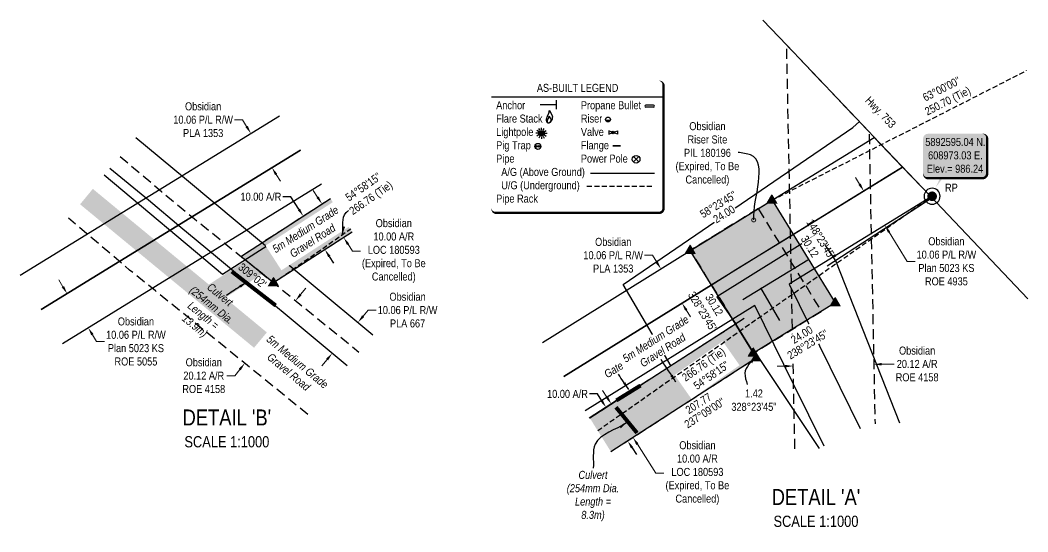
# Model space of a CAD drawing. Extents: x 605540 to 611067, y 5891573 to 5895936.
# Drawn here: x 606106 to 607364, y 5891887 to 5892526 of the extents above; entities that cross this region are included whole.
import ezdxf
from ezdxf.enums import TextEntityAlignment as Align

# ---------------------------------------------------------------- set-up
doc = ezdxf.new("R2010")
doc.units = 0
doc.header["$LTSCALE"] = 5
doc.header["$PDSIZE"] = 0.5
for name, pattern in [('foc-ACCESSROAD', [3.75, 2.5, -1.25]), ('foc-TIELINE', [1.875, 1.25, -0.625]), ('POWERLINE5', [7.8, 2.4, -0.6, 0.6, -0.6, 0.6, -0.6, 2.4]), ('UG_PIPE', [1.875, 1.25, -0.625])]:
    doc.linetypes.add(name, pattern=pattern)
doc.layers.get('Defpoints').update_dxf_attribs({"color": 9})
for name, color, linetype in [('35', 37, 'Continuous'), ('AS-FENCE', 48, 'foc-FENCE'), ('AS-PIPE-UG', 44, 'UG_PIPE'), ('AS-POWER-EXISTING', 72, 'POWERLINE5'), ('AS-ROADS', 254, 'Continuous'), ('AS-SYMBOL', 7, 'Continuous'), ('C-AR', 13, 'foc-ACCESSROAD'), ('C-RW', 13, 'Continuous'), ('C-WS', 13, 'foc-ACCESSROAD'), ('CG-NOTES', 7, 'Continuous'), ('DETAIL-T', 7, 'Continuous'), ('L-BD', 7, 'Continuous'), ('L-MON', 1, 'Continuous'), ('L-TIE', 7, 'foc-TIELINE'), ('L-TIE-T', 7, 'Continuous'), ('L-TITLEDB', 4, 'Continuous'), ('L-TITLEDB-T', 4, 'Continuous'), ('P-PROPOSED', 10, 'Continuous'), ('P-PROPOSED-H', 21, 'Continuous'), ('P-TXT', 4, 'Continuous')]:
    doc.layers.add(name, color=color, linetype=linetype)
for name, color, linetype, lineweight in [('AS-GENERAL', 48, 'Continuous', 18), ('C-AR-T', 13, 'Continuous', 9), ('C-RW-T', 13, 'Continuous', 9), ('C-WS-T', 13, 'Continuous', 9), ('T-TEXT', 48, 'Continuous', 18)]:
    doc.layers.add(name, color=color, linetype=linetype, lineweight=lineweight)
doc.layers.add('AS-PIPE-AG', color=7, linetype='Continuous', true_color=0x7d00fa)
doc.styles.add('80', font='ARIALN.TTF', dxfattribs={"height": 10})
doc.styles.add('80CG', font='ARIALN.TTF', dxfattribs={"height": 10})
doc.styles.add('80L', font='ARIALN.TTF', dxfattribs={"height": 10})
doc.styles.add('80LS', font='ARIALNI.TTF', dxfattribs={"height": 10})
doc.styles.add('foc-LtypeFont', font='ARIALN.TTF', dxfattribs={"height": 7.35})
doc.linetypes.add('foc-FENCE', pattern='A,10,-1,["X",foc-LtypeFont,S=0.2,R=0,X=-0.625,Y=-0.75],-1.24', length=12.24)
doc.dimstyles.new('Compass 5 000', dxfattribs={"dimscale": 5, "dimtxt": 9, "dimasz": 2, "dimexe": 0.2, "dimexo": 0.0625, "dimgap": 0.5, "dimtad": 0, "dimtih": 1, "dimtoh": 1, "dimzin": 0, "dimdsep": 46, "dimtxsty": '80CG', "dimcen": 0.1, "dimse1": 1, "dimse2": 1, "dimclrd": 256, "dimclrt": 256, "dimaunit": 1, "dimadec": 4, "dimazin": 0, "dimtfac": 0.06, "dimtofl": 0, "dimtmove": 0, "dimatfit": 1, "dimfxl": 0.2, "dimtolj": 1, "dimtzin": 0, "dimlwd": -1, "dimarcsym": 0})

# ---------------------------------------------------------------- blocks, each defined once
blk = doc.blocks.new('fdia')
at = {"color": 255, "const_width": 1}
blk.add_lwpolyline([(-0.5, 0, 1), (0.5, 0, 1)], format="xyb", close=True, dxfattribs=at)
blk = doc.blocks.new('Fdiaa')
blk.add_blockref('fdia', (0, 0))
blk = doc.blocks.new('fdib')
at = {"color": 1, "const_width": 1.6}
blk.add_lwpolyline([(-0.4, 0, 1), (0.4, 0, 1)], format="xyb", close=True, dxfattribs=at)
at = {"color": 1}
blk.add_circle((0, 0), 0.8, dxfattribs=at)
blk = doc.blocks.new('Fdibb')
blk.add_blockref('fdib', (0, 0))
blk = doc.blocks.new('fdicc')
for name in ['Fdibb', 'Fdiaa']:
    blk.add_blockref(name, (0, 0))
blk = doc.blocks.new('FDI')
blk.add_blockref('fdicc', (0, 0))
blk = doc.blocks.new('TRIA')
blk.add_hatch(color=255).paths.add_polyline_path([(-0.04, 1.52), (-1.47, -0.87), (1.39, -0.87)])
blk = doc.blocks.new('TRIAA')
blk.add_blockref('TRIA', (0, 0))
blk = doc.blocks.new('TRIB')
at = {"color": 1}
blk.add_lwpolyline([(-1.12, -0.67), (-0.04, 1.13), (1.04, -0.67)], close=True, dxfattribs=at)
blk = doc.blocks.new('TRIBB')
blk.add_blockref('TRIB', (0, 0))
blk = doc.blocks.new('TRICC')
for name in ['TRIAA', 'TRIBB']:
    blk.add_blockref(name, (0, 0))
blk = doc.blocks.new('plspike')
blk.add_blockref('TRICC', (0, 0))
blk = doc.blocks.new('*D64')
at = {"layer": 'C-WS-T', "transparency": 16777216}
for p, q in [((607061.2, 5892094.3), (607051.2, 5892094.1)), ((607181.8, 5892096.7), (607197.3, 5892097))]:
    blk.add_line(p, q, dxfattribs=at)
for points in [[(607061.1, 5892095.9), (607061.2, 5892092.6), (607071.2, 5892094.5)], [(607181.8, 5892098.4), (607181.8, 5892095.1), (607171.8, 5892096.5)]]:
    blk.add_solid(points, dxfattribs=at)
at = {"layer": 'Defpoints', "color": 0, "transparency": 16777216}
for p in [(607071.2, 5892094.5), (607071.4, 5892081.7), (607172.1, 5892083.8)]:
    blk.add_point(p, dxfattribs=at)
at = {"layer": 'C-WS-T', "transparency": 16777216, "insert": (607225.9, 5892097), "char_height": 10, "attachment_point": 5, "style": '80CG'}
blk.add_mtext('\\A1;Obsidian\\P20.12 A/R\\PROE 4158', dxfattribs=at)
blk = doc.blocks.new('*D65')
at = {"layer": 'C-RW-T', "transparency": 16777216}
for p, q in [((607154, 5892321.5), (607148.8, 5892330.1)), ((607190.9, 5892261.7), (607213.3, 5892225.2)), ((607213.3, 5892225.2), (607223.3, 5892225.2))]:
    blk.add_line(p, q, dxfattribs=at)
for points in [[(607155.5, 5892322.4), (607152.6, 5892320.7), (607159.3, 5892313)], [(607192.3, 5892262.6), (607189.5, 5892260.8), (607185.6, 5892270.2)]]:
    blk.add_solid(points, dxfattribs=at)
at = {"layer": 'Defpoints', "color": 0, "transparency": 16777216}
for p in [(607129.7, 5892294.8), (607185.6, 5892270.2), (607156, 5892252)]:
    blk.add_point(p, dxfattribs=at)
at = {"layer": 'C-RW-T', "transparency": 16777216, "insert": (607262.4, 5892225.2), "char_height": 10, "attachment_point": 5, "style": '80CG'}
blk.add_mtext('\\A1;Obsidian\\P10.06 P/L R/W\\PPlan 5023 KS\\PROE 4935', dxfattribs=at)
blk = doc.blocks.new('*D66')
at = {"layer": 'C-RW-T', "transparency": 16777216}
for p, q in [((606895.6, 5892232.8), (606885.6, 5892232.8)), ((606900.8, 5892224.3), (606895.6, 5892232.8)), ((606937.6, 5892164.5), (606942.9, 5892155.9))]:
    blk.add_line(p, q, dxfattribs=at)
for points in [[(606902.2, 5892225.2), (606899.4, 5892223.4), (606906, 5892215.8)], [(606939, 5892165.3), (606936.2, 5892163.6), (606932.4, 5892173)]]:
    blk.add_solid(points, dxfattribs=at)
at = {"layer": 'Defpoints', "color": 0, "transparency": 16777216}
for p in [(606903.8, 5892214.4), (606906, 5892215.8), (606930.1, 5892171.6)]:
    blk.add_point(p, dxfattribs=at)
at = {"layer": 'C-RW-T', "transparency": 16777216, "insert": (606846.5, 5892232.8), "char_height": 10, "attachment_point": 5, "style": '80CG'}
blk.add_mtext('\\A1;Obsidian\\P10.06 P/L R/W\\PPLA 1353', dxfattribs=at)
blk = doc.blocks.new('*D67')
at = {"layer": 'Defpoints', "color": 0, "transparency": 16777216}
for p in [(606833.1, 5892039.9), (606864.6, 5892000.8), (606860.2, 5891997.9)]:
    blk.add_point(p, dxfattribs=at)
at = {"layer": 'P-TXT', "transparency": 16777216}
for p, q in [((606826.7, 5892059.6), (606816.7, 5892059.6)), ((606832.1, 5892051.2), (606826.7, 5892059.6)), ((606870.1, 5891992.4), (606875.5, 5891984))]:
    blk.add_line(p, q, dxfattribs=at)
for points in [[(606833.5, 5892052.1), (606830.7, 5892050.3), (606837.5, 5892042.8)], [(606871.5, 5891993.3), (606868.7, 5891991.5), (606864.6, 5892000.8)]]:
    blk.add_solid(points, dxfattribs=at)
at = {"layer": 'P-TXT', "transparency": 16777216, "insert": (606789.4, 5892059.6), "char_height": 10, "attachment_point": 5, "style": '80CG'}
blk.add_mtext('\\A1;10.00 A/R', dxfattribs=at)
blk = doc.blocks.new('*D68')
at = {"layer": 'C-AR-T', "transparency": 16777216}
for p, q in [((606838.7, 5892055.5), (606833.3, 5892063.9)), ((606876.7, 5891996.7), (606899.9, 5891960.7)), ((606899.9, 5891960.7), (606909.9, 5891960.7))]:
    blk.add_line(p, q, dxfattribs=at)
for points in [[(606840.1, 5892056.4), (606837.3, 5892054.5), (606844.1, 5892047.1)], [(606878.1, 5891997.6), (606875.3, 5891995.8), (606871.3, 5892005.1)]]:
    blk.add_solid(points, dxfattribs=at)
at = {"layer": 'Defpoints', "color": 0, "transparency": 16777216}
for p in [(606884.9, 5892073.4), (606912, 5892031.4), (606871.3, 5892005.1)]:
    blk.add_point(p, dxfattribs=at)
at = {"layer": 'C-AR-T', "transparency": 16777216, "insert": (606951.6, 5891960.7), "char_height": 10, "attachment_point": 5, "style": '80CG'}
blk.add_mtext('\\A1;Obsidian\\P10.00 A/R\\PLOC 180593\\P(Expired, To Be\\PCancelled)', dxfattribs=at)
blk = doc.blocks.new('RP')
at = {"layer": '35', "color": 3}
blk.add_circle((0, 0), 10, dxfattribs=at)
at = {"layer": '35', "color": 3, "style": '80'}
blk.add_attdef('RP_001', (-32.4, 5.8), '', height=10, dxfattribs=at)
blk = doc.blocks.new('*U69')
h = blk.add_hatch(color=254)
edge = h.paths.add_edge_path()
edge.add_line((-34, -28.5), (34, -28.5))
edge.add_arc((34, -22.5), 6, 270, 360)
edge.add_line((40, -22.5), (40, 21))
edge.add_arc((34, 21), 6, 0, 90)
edge.add_line((34, 27), (-34, 27))
edge.add_arc((-34, 21), 6, 90, 180)
edge.add_line((-40, 21), (-40, -22.5))
edge.add_arc((-34, -22.5), 6, 180, 270)
at = {"color": 1, "flags": 128}
blk.add_lwpolyline([(-34, -28.5, 3, 3, 0), (34, -28.5, 3, 3, 0.414214), (40, -22.5, 3, 3, 0), (40, 21, 3, 0, 0.414214), (34, 27, 0, 0, 0), (-34, 27, 0, 0, 0.414214), (-40, 21, 0, 0, 0), (-40, -22.5, 0, 3, 0.414214)], format="xyseb", close=True, dxfattribs=at)
blk.add_lwpolyline([(-24.3, -40, 0, 10, 0), (0, 0, 5, 5, 0)], format="xyseb", dxfattribs=at)
at = {"color": 1, "style": '80'}
blk.add_attdef('ENTER_TEXT_001', (-36, -5), '', height=10, dxfattribs=at)
blk = doc.blocks.new('as-built legend')
blk.add_hatch(color=13).paths.add_polyline_path([(38.3, 16.1), (32.5, 16.1, 0.774597)])
h = blk.add_hatch(color=13)
h.dxf.hatch_style = 1
edge = h.paths.add_edge_path()
edge.add_arc((-47.7, -0.3), 3.41, 0, 360)
at = {"layer": 'AS-SYMBOL'}
h = blk.add_hatch(color=13, dxfattribs=at)
h.dxf.hatch_style = 1
h.paths.add_polyline_path([(-52.7, -16.7, 1), (-54.9, -16.7, 1)])
h = blk.add_hatch(color=13, dxfattribs=at)
h.dxf.hatch_style = 1
h.paths.add_polyline_path([(-51.7, -16.7, 1), (-49.4, -16.7, 1)])
at = {"color": 1}
blk.add_line((-110.3, 45.3), (104.8, 45.3), dxfattribs=at)
at = {"color": 13}
for p, q in [((92.3, 34.7), (82.7, 34.7)), ((92.3, 32.3), (82.7, 32.3)), ((32.5, 16.1), (38.3, 16.1)), ((-51.4, 1.9), (-53.7, 3.1)), ((-49.8, 3.4), (-51.1, 5.7)), ((-47.7, 4), (-47.7, 6.6)), ((-45.5, 3.4), (-44.2, 5.7)), ((-44, 1.9), (-41.7, 3.1)), ((36.2, 2.8), (36.2, -1.6)), ((40.3, 1.2), (36.2, 2.8)), ((43.1, 1.2), (47.2, 2.8)), ((47.2, 2.8), (47.2, -1.6)), ((-52, -0.3), (-54.6, -0.3)), ((-51.4, -2.5), (-53.7, -3.8)), ((-49.8, -4), (-51.1, -6.3)), ((-47.7, -4.6), (-47.7, -7.2)), ((-45.5, -4), (-44.2, -6.3)), ((-44, -2.5), (-41.7, -3.8)), ((-43.4, -0.3), (-40.8, -0.3)), ((36.2, -1.6), (40.3, 0)), ((47.2, -1.6), (43.1, 0))]:
    blk.add_line(p, q, dxfattribs=at)
at = {"color": 1, "flags": 128}
blk.add_lwpolyline([(-104.3, -99.9, 3, 3, 0), (98.8, -99.9, 3, 3, 0.414214), (104.8, -93.9, 3, 3, 0), (104.8, 59.3, 3, 0, 0.414214), (98.8, 65.3, 0, 0, 0), (-104.3, 65.3, 0, 0, 0.414214), (-110.3, 59.3, 0, 0, 0), (-110.3, -93.9, 0, 3, 0.414214)], format="xyseb", close=True, dxfattribs=at)
at = {"color": 13, "flags": 128}
for points in [[(-37.6, 12.7), (-37.8, 12.6), (-38, 12.5), (-38.2, 12.4), (-38.5, 12.4), (-38.7, 12.4), (-38.9, 12.3), (-39.1, 12.4), (-39.4, 12.4), (-39.6, 12.4), (-39.8, 12.5), (-39.9, 12.6), (-40.1, 12.7), (-40.3, 12.9), (-40.4, 13.1), (-40.6, 13.3), (-40.7, 13.5), (-40.8, 13.7), (-41, 14), (-41.1, 14.3), (-41.2, 14.6), (-41.3, 15), (-41.3, 15.4), (-41.4, 15.8), (-41.4, 16.2), (-41.4, 16.6), (-41.3, 17.1), (-41.3, 17.6), (-41.2, 18.1), (-41.1, 18.6), (-40.9, 19.1), (-40.8, 19.6), (-40.6, 20), (-40.5, 20.4), (-40.3, 20.8), (-40.2, 21.2), (-40, 21.6), (-39.8, 22), (-39.6, 22.3), (-39.5, 22.7), (-39.3, 23), (-39.1, 23.4), (-39, 23.8), (-38.8, 24.1), (-38.6, 24.5), (-38.5, 24.9), (-38.4, 25.3), (-38.2, 25.7), (-38.1, 26.1), (-38.1, 26.4), (-38, 26.8), (-38, 27.1), (-37.9, 27.4), (-37.9, 27.7), (-37.9, 27.8), (-37.8, 28), (-37.8, 28), (-37.7, 28), (-37.6, 27.9), (-37.5, 27.7), (-37.3, 27.5), (-37.2, 27.3), (-37.1, 27), (-36.9, 26.7), (-36.8, 26.5), (-36.7, 26.2), (-36.6, 25.9), (-36.5, 25.7), (-36.3, 25.4), (-36.2, 25.2), (-36.1, 25), (-36, 24.7), (-35.8, 24.4), (-35.7, 24.2), (-35.5, 23.9), (-35.4, 23.6), (-35.2, 23.3), (-35.1, 23), (-34.9, 22.8), (-34.8, 22.5), (-34.7, 22.2), (-34.6, 22), (-34.4, 21.8), (-34.4, 21.5), (-34.3, 21.3), (-34.2, 21.1), (-34.2, 20.9), (-34.1, 20.7), (-34.1, 20.5), (-34.1, 20.3), (-34.1, 20.1), (-34.1, 19.9), (-34.2, 19.7), (-34.2, 19.5), (-34.2, 19.3), (-34.2, 19.1), (-34.3, 18.9), (-34.3, 18.6), (-34.3, 18.4), (-34.3, 18.2), (-34.4, 17.9), (-34.4, 17.7), (-34.4, 17.4), (-34.5, 17.2), (-34.5, 17), (-34.6, 16.7), (-34.7, 16.5), (-34.8, 16.3), (-35, 16.1), (-35.1, 15.8), (-35.2, 15.6), (-35.4, 15.4), (-35.5, 15.2), (-35.6, 15.1), (-35.7, 14.9), (-35.9, 14.7), (-36, 14.5), (-36.1, 14.4), (-36.2, 14.2), (-36.3, 14.1), (-36.4, 13.9), (-36.5, 13.7), (-36.7, 13.6), (-36.8, 13.4), (-36.9, 13.2), (-37.1, 13.1), (-37.2, 12.9), (-37.4, 12.8)], [(-38, 12.5), (-38.2, 12.5), (-38.3, 12.4), (-38.4, 12.4), (-38.5, 12.4), (-38.7, 12.4), (-38.8, 12.4), (-38.9, 12.4), (-39, 12.4), (-39.2, 12.4), (-39.3, 12.4), (-39.4, 12.5), (-39.5, 12.6), (-39.5, 12.7), (-39.6, 12.8), (-39.7, 12.9), (-39.8, 13), (-39.9, 13.1), (-39.9, 13.3), (-40, 13.4), (-40.1, 13.6), (-40.1, 13.8), (-40.1, 14), (-40.2, 14.3), (-40.2, 14.5), (-40.2, 14.8), (-40.1, 15), (-40.1, 15.3), (-40, 15.6), (-40, 15.9), (-39.9, 16.1), (-39.8, 16.4), (-39.8, 16.7), (-39.7, 16.9), (-39.6, 17.1), (-39.5, 17.3), (-39.4, 17.5), (-39.3, 17.7), (-39.2, 17.9), (-39.1, 18.1), (-39, 18.3), (-38.9, 18.5), (-38.8, 18.7), (-38.7, 19), (-38.6, 19.2), (-38.5, 19.4), (-38.5, 19.6), (-38.4, 19.8), (-38.4, 20), (-38.3, 20.2), (-38.3, 20.4), (-38.3, 20.6), (-38.2, 20.8), (-38.2, 20.9), (-38.2, 21), (-38.2, 21.1), (-38.1, 21.1), (-38.1, 21.1), (-38, 21.1), (-38, 21), (-37.9, 20.9), (-37.8, 20.7), (-37.8, 20.6), (-37.7, 20.4), (-37.6, 20.3), (-37.5, 20.1), (-37.5, 20), (-37.4, 19.8), (-37.3, 19.7), (-37.3, 19.6), (-37.2, 19.4), (-37.1, 19.3), (-37.1, 19.1), (-37, 19), (-36.9, 18.8), (-36.8, 18.7), (-36.7, 18.5), (-36.6, 18.3), (-36.6, 18.2), (-36.5, 18), (-36.4, 17.9), (-36.3, 17.8), (-36.3, 17.6), (-36.2, 17.5), (-36.2, 17.4), (-36.2, 17.3), (-36.1, 17.1), (-36.1, 17), (-36.1, 16.9), (-36.1, 16.8), (-36.1, 16.7), (-36.1, 16.6), (-36.1, 16.5), (-36.1, 16.4), (-36.2, 16.2), (-36.2, 16.1), (-36.2, 16), (-36.2, 15.9), (-36.2, 15.7), (-36.2, 15.6), (-36.2, 15.5), (-36.2, 15.3), (-36.3, 15.2), (-36.3, 15.1), (-36.3, 14.9), (-36.4, 14.8), (-36.4, 14.7), (-36.5, 14.6), (-36.6, 14.4), (-36.7, 14.3), (-36.7, 14.2), (-36.8, 14.1), (-36.9, 14), (-36.9, 13.9), (-37, 13.8), (-37.1, 13.7), (-37.1, 13.6), (-37.2, 13.5), (-37.3, 13.4), (-37.3, 13.3), (-37.4, 13.2), (-37.5, 13.1), (-37.5, 13), (-37.6, 12.9), (-37.7, 12.9), (-37.8, 12.8), (-37.8, 12.7), (-37.9, 12.6)]]:
    blk.add_lwpolyline(points, close=True, dxfattribs=at)
at = {"color": 13, "const_width": 2, "flags": 128}
blk.add_lwpolyline([(41.3, -16.2), (46.3, -16.2), (51.3, -16.2)], dxfattribs=at)
at = {"color": 13}
for centre, radius in [((35.4, 16.9), 3), ((-47.7, -0.3), 3.41), ((41.7, 0.6), 1.56), ((41.7, 0.6), 0.55)]:
    blk.add_circle(centre, radius, dxfattribs=at)
for centre, start, end in [((82.7, 33.5), 90, 270), ((92.3, 33.5), 270, 90)]:
    blk.add_arc(centre, 1.2, start, end, dxfattribs=at)
at = {"layer": 'AS-PIPE-AG', "flags": 128}
blk.add_lwpolyline([(13.4, -50.2), (93.4, -50.2)], dxfattribs=at)
at = {"layer": 'AS-PIPE-UG', "flags": 128}
blk.add_lwpolyline([(9, -66.5), (93.3, -66.5)], dxfattribs=at)
at = {"layer": 'AS-POWER-EXISTING', "linetype": 'Continuous'}
for p, q in [((74, -36.2), (67.1, -29.5)), ((67.1, -36.2), (74, -29.5))]:
    blk.add_line(p, q, dxfattribs=at)
blk.add_circle((70.5, -32.8), 4.8, dxfattribs=at)
at = {"layer": 'AS-SYMBOL', "color": 72}
blk.add_line((-28.9, 29.9), (-28.9, 40.9), dxfattribs=at)
at = {"layer": 'AS-SYMBOL', "color": 72, "flags": 128}
blk.add_lwpolyline([(-49.5, 35.4), (-28.9, 35.4)], dxfattribs=at)
at = {"layer": 'AS-SYMBOL', "color": 13}
for centre, radius in [((-52.2, -16.7), 3.75), ((-53.8, -16.7), 1.12), ((-50.5, -16.7), 1.12)]:
    blk.add_circle(centre, radius, dxfattribs=at)
at = {"insert": (-60.3, 61.4), "char_height": 10, "attachment_point": 1, "style": '80L'}
blk.add_mtext_dynamic_manual_height_columns('\\pi6.8078;AS-BUILT LEGEND', width=114.83, gutter_width=45, heights=[0], dxfattribs=at)
at = {"layer": 'CG-NOTES', "char_height": 10, "attachment_point": 1, "style": '80L'}
for s, insert, width in [('Anchor\\PFlare Stack\\PLightpole\\PPig Trap\\PPipe\\P  A/G (Above Ground)\\P  U/G (Underground)\\PPipe Rack', (-104.3, 39.7), 110.209), ('Propane Bullet\\PRiser\\PValve\\PFlange\\PPower Pole', (1.5, 39.7), 85.182)]:
    blk.add_mtext(s, dxfattribs=dict(at, insert=insert, width=width))
blk = doc.blocks.new('*D71')
at = {"layer": 'Defpoints', "color": 0, "transparency": 16777216}
for p in [(606474.1, 5892291.2), (606486.6, 5892239.8), (606501.2, 5892249.2)]:
    blk.add_point(p, dxfattribs=at)
at = {"layer": 'P-TXT', "transparency": 16777216}
for p, q in [((606443.9, 5892305.9), (606433.9, 5892305.9)), ((606454.1, 5892290.2), (606443.9, 5892305.9)), ((606492.1, 5892231.4), (606497.5, 5892223))]:
    blk.add_line(p, q, dxfattribs=at)
for points in [[(606455.5, 5892291.1), (606452.7, 5892289.3), (606459.5, 5892281.8)], [(606493.5, 5892232.3), (606490.7, 5892230.5), (606486.6, 5892239.8)]]:
    blk.add_solid(points, dxfattribs=at)
at = {"layer": 'P-TXT', "transparency": 16777216, "insert": (606406.7, 5892305.9), "char_height": 10, "attachment_point": 5, "style": '80CG'}
blk.add_mtext('\\A1;10.00 A/R', dxfattribs=at)
blk = doc.blocks.new('*D72')
at = {"layer": 'C-AR-T', "transparency": 16777216}
for p, q in [((606477.5, 5892305.3), (606472.1, 5892313.7)), ((606515.5, 5892246.5), (606520.9, 5892238.1)), ((606520.9, 5892238.1), (606530.9, 5892238.1))]:
    blk.add_line(p, q, dxfattribs=at)
for points in [[(606478.9, 5892306.2), (606476.1, 5892304.4), (606483, 5892296.9)], [(606516.9, 5892247.4), (606514.1, 5892245.6), (606510.1, 5892254.9)]]:
    blk.add_solid(points, dxfattribs=at)
at = {"layer": 'Defpoints', "color": 0, "transparency": 16777216}
for p in [(606483, 5892296.9), (606483.8, 5892297.5), (606510.9, 5892255.5)]:
    blk.add_point(p, dxfattribs=at)
at = {"layer": 'C-AR-T', "transparency": 16777216, "insert": (606572.6, 5892238.1), "char_height": 10, "attachment_point": 5, "style": '80CG'}
blk.add_mtext('\\A1;Obsidian\\P10.00 A/R\\PLOC 180593\\P(Expired, To Be\\PCancelled)', dxfattribs=at)
blk = doc.blocks.new('*D73')
at = {"layer": 'C-WS-T', "transparency": 16777216}
for p, q in [((606456.3, 5892183.8), (606462.6, 5892191.6)), ((606380.3, 5892090.1), (606374, 5892082.4)), ((606374, 5892082.4), (606364, 5892082.4))]:
    blk.add_line(p, q, dxfattribs=at)
for points in [[(606455, 5892184.9), (606457.6, 5892182.8), (606450, 5892176.1)], [(606379, 5892091.2), (606381.6, 5892089.1), (606386.6, 5892097.9)]]:
    blk.add_solid(points, dxfattribs=at)
at = {"layer": 'Defpoints', "color": 0, "transparency": 16777216}
for p in [(606449.9, 5892176.1), (606386.5, 5892098), (606386.6, 5892097.9)]:
    blk.add_point(p, dxfattribs=at)
at = {"layer": 'C-WS-T', "transparency": 16777216, "insert": (606335.4, 5892082.4), "char_height": 10, "attachment_point": 5, "style": '80CG'}
blk.add_mtext('\\A1;Obsidian\\P20.12 A/R\\PROE 4158', dxfattribs=at)
blk = doc.blocks.new('*D74')
at = {"layer": 'C-RW-T', "transparency": 16777216}
for p, q in [((606534.3, 5892156.7), (606540.7, 5892164.3)), ((606540.7, 5892164.3), (606550.7, 5892164.3)), ((606489.3, 5892102.6), (606482.9, 5892094.9))]:
    blk.add_line(p, q, dxfattribs=at)
for points in [[(606533, 5892157.7), (606535.6, 5892155.6), (606527.9, 5892149)], [(606488, 5892103.7), (606490.6, 5892101.6), (606495.7, 5892110.3)]]:
    blk.add_solid(points, dxfattribs=at)
at = {"layer": 'Defpoints', "color": 0, "transparency": 16777216}
for p in [(606511.1, 5892163), (606527.9, 5892149), (606478.9, 5892124.3)]:
    blk.add_point(p, dxfattribs=at)
at = {"layer": 'C-RW-T', "transparency": 16777216, "insert": (606589.8, 5892164.3), "char_height": 10, "attachment_point": 5, "style": '80CG'}
blk.add_mtext('\\A1;Obsidian\\P10.06 P/L R/W\\PPLA 667', dxfattribs=at)
blk = doc.blocks.new('*D75')
at = {"layer": 'C-RW-T', "transparency": 16777216}
for p, q in [((606159.6, 5892193.5), (606154.3, 5892202)), ((606196.4, 5892133.6), (606201.6, 5892125.1)), ((606201.6, 5892125.1), (606211.6, 5892125.1))]:
    blk.add_line(p, q, dxfattribs=at)
for points in [[(606161, 5892194.4), (606158.1, 5892192.6), (606164.8, 5892185)], [(606197.8, 5892134.5), (606195, 5892132.8), (606191.2, 5892142.1)]]:
    blk.add_solid(points, dxfattribs=at)
at = {"layer": 'Defpoints', "color": 0, "transparency": 16777216}
for p in [(606183.4, 5892196.4), (606209.8, 5892153.6), (606191.2, 5892142.1)]:
    blk.add_point(p, dxfattribs=at)
at = {"layer": 'C-RW-T', "transparency": 16777216, "insert": (606250.7, 5892125.1), "char_height": 10, "attachment_point": 5, "style": '80CG'}
blk.add_mtext('\\A1;Obsidian\\P10.06 P/L R/W\\PPlan 5023 KS\\PROE 5055', dxfattribs=at)
blk = doc.blocks.new('*D76')
at = {"layer": 'C-RW-T', "transparency": 16777216}
for p, q in [((606383.7, 5892402.1), (606373.7, 5892402.1)), ((606388.9, 5892393.6), (606383.7, 5892402.1)), ((606425.7, 5892333.8), (606431, 5892325.2))]:
    blk.add_line(p, q, dxfattribs=at)
for points in [[(606390.3, 5892394.5), (606387.5, 5892392.7), (606394.1, 5892385.1)], [(606427.1, 5892334.6), (606424.3, 5892332.9), (606420.5, 5892342.3)]]:
    blk.add_solid(points, dxfattribs=at)
at = {"layer": 'Defpoints', "color": 0, "transparency": 16777216}
for p in [(606382, 5892377.6), (606394.1, 5892385.1), (606408.4, 5892334.8)]:
    blk.add_point(p, dxfattribs=at)
at = {"layer": 'C-RW-T', "transparency": 16777216, "insert": (606334.6, 5892402.1), "char_height": 10, "attachment_point": 5, "style": '80CG'}
blk.add_mtext('\\A1;Obsidian\\P10.06 P/L R/W\\PPLA 1353', dxfattribs=at)

msp = doc.modelspace()

# ---------------------------------------------------------------- hatches: boundary and pattern name
at = {"layer": 'P-PROPOSED-H'}
h = msp.add_hatch(color=256, dxfattribs=at)
h.dxf.hatch_style = 1
h.paths.add_polyline_path([(606520.568, 5892261.717), (606493.448, 5892303.7), (606381.638, 5892231.473), (606422.479, 5892198.355)])
h = msp.add_hatch(color=256, dxfattribs=at)
h.dxf.hatch_style = 1
h.paths.add_polyline_path([(607021.528, 5892110.548), (606995.426, 5892152.971), (606942.643, 5892238.757), (607044.802, 5892301.62), (607123.69, 5892173.407), (607047.154, 5892126.315)])
h = msp.add_hatch(color=256, dxfattribs=at)
h.dxf.hatch_style = 1
h.paths.add_polyline_path([(606817.229, 5892029.684), (606843.724, 5891987.298), (607025.247, 5892104.504), (606999.05, 5892147.081)])

# ---------------------------------------------------------------- linework, layer by layer
at = {"layer": 'AS-FENCE', "flags": 128}
for points in [[(606918.852, 5892094.352), (606859.052, 5892196.467), (607145.777, 5892392.452), (607153.822, 5892399.982)], [(606497.352, 5892297.656), (606358.642, 5892208.636), (606211.038, 5892332.66)], [(607113.697, 5892219.797), (607244.497, 5892304.992)], [(607204.169, 5892022.934), (607124.372, 5892225.912), (607101.942, 5892259.757), (606975.867, 5892180.742), (606999.802, 5892146.392)], [(607009.957, 5892153.877), (606880.567, 5892070.137)], [(607029.642, 5892102.482), (607103.718, 5891991.523)], [(606850.532, 5892051.422), (606816.635, 5892029.424)]]:
    msp.add_lwpolyline(points, dxfattribs=at)
at = {"layer": 'AS-GENERAL', "const_width": 4.998, "flags": 128}
for points in [[(606425.157, 5892170.076), (606370.367, 5892212.556)], [(606850.402, 5892051.467), (606880.572, 5892070.142)], [(606849.942, 5892042.987), (606876.272, 5892010.847)]]:
    msp.add_lwpolyline(points, dxfattribs=at)
at = {"layer": 'AS-GENERAL', "flags": 128}
msp.add_lwpolyline([(606880.572, 5892070.142), (606850.402, 5892051.467)], dxfattribs=at)
at = {"layer": 'AS-PIPE-AG', "flags": 128}
for points in [[(607008.227, 5892177.652), (607089.642, 5892227.217)], [(607054.352, 5892151.157), (607030.637, 5892192.117)]]:
    msp.add_lwpolyline(points, dxfattribs=at)
at = {"layer": 'AS-ROADS', "const_width": 24.99, "flags": 128}
for points in [[(606188.953, 5892306.079), (606486.84, 5892060.298)], [(606339.365, 5892179.814), (606504.417, 5892286.72)], [(606828.888, 5892011.032), (606851.717, 5892025.602), (607025.117, 5892133.797)]]:
    msp.add_lwpolyline(points, dxfattribs=at)
at = {"layer": 'C-AR', "flags": 128}
for points in [[(606520.568, 5892261.717), (606451.536, 5892217.125), (606422.479, 5892198.355), (606381.638, 5892231.473), (606411.317, 5892250.645), (606493.448, 5892303.7)], [(606817.229, 5892029.684), (606999.039, 5892147.074), (607022.305, 5892109.283), (607025.247, 5892104.504), (606843.724, 5891987.298)]]:
    msp.add_lwpolyline(points, dxfattribs=at)
msp.add_lwpolyline([(607027.775, 5892291.144), (606942.643, 5892238.757), (607021.527, 5892110.55), (607106.663, 5892162.931)], close=True, dxfattribs=at)
at = {"layer": 'C-RW'}
for points in [[(606106.185, 5892207.93), (606429.843, 5892407.074)], [(606250.628, 5892379.952), (606311.157, 5892329.54), (606351.862, 5892295.632), (606392.653, 5892261.653), (606546.483, 5892133.508)], [(606758.309, 5892123.946), (606942.327, 5892238.368), (606973.257, 5892257.6), (607027.775, 5892291.144), (607172.348, 5892380.098), (607207.76, 5892342.852), (606968.877, 5892195.669), (606784.959, 5892081.311)], [(606132.533, 5892165.107), (606456.192, 5892364.251)], [(606456.192, 5892364.251), (606132.533, 5892165.107)], [(606514.553, 5892094.603), (606347.733, 5892233.568), (606306.936, 5892267.553), (606266.232, 5892301.462), (606218.302, 5892341.381)], [(606784.959, 5892081.311), (606968.877, 5892195.669), (606999.707, 5892214.839), (607054.123, 5892248.321), (607207.76, 5892342.852), (607243.298, 5892305.684), (607066.237, 5892196.74), (607154.806, 5892016.648)], [(606482.54, 5892321.428), (606158.882, 5892122.284)], [(607109.656, 5891994.443), (607071.641, 5892071.743), (607023.203, 5892170.242), (606811.609, 5892038.675)]]:
    msp.add_lwpolyline(points, dxfattribs=at)
at = {"layer": 'C-WS', "flags": 128}
for points in [[(607073.281, 5891990.905), (607071.641, 5892071.743), (607070.235, 5892141.077), (607069.229, 5892190.65), (607069.029, 5892200.464), (607068.593, 5892221.962), (607067.834, 5892259.392), (607066.649, 5892317.847), (607063.055, 5892495.096), (607165.923, 5892386.86), (607166.074, 5892379.389), (607167.261, 5892320.935), (607168.457, 5892261.971), (607173.318, 5892022.308)], [(606230.97, 5892356.348), (606283.249, 5892312.098), (606307.085, 5892291.918), (606323.99, 5892278.212), (606365.417, 5892244.625), (606386.84, 5892227.255), (606427.704, 5892194.118), (606529.02, 5892111.97)], [(606465.396, 5892033.977), (606275.18, 5892188.207), (606242.865, 5892214.408), (606233.964, 5892221.939), (606193.636, 5892256.086), (606166.437, 5892279.109)]]:
    msp.add_lwpolyline(points, dxfattribs=at)
at = {"layer": 'L-TIE'}
for p, q in [((607044.802, 5892301.62), (607362.5, 5892463.498)), ((606422.479, 5892198.355), (606518.904, 5892265.944))]:
    msp.add_line(p, q, dxfattribs=at)
at = {"layer": 'L-TITLEDB'}
msp.add_lwpolyline([(607364.092, 5892178.44), (607241.755, 5892307.309), (607205.868, 5892344.829), (607170.45, 5892382.095), (607165.923, 5892386.856), (607063.055, 5892495.092), (607033.226, 5892526.478)], dxfattribs=at)
at = {"layer": 'P-PROPOSED'}
msp.add_lwpolyline([(606520.568, 5892261.717), (606422.479, 5892198.355), (606381.638, 5892231.473), (606493.448, 5892303.7)], dxfattribs=at)

# ---------------------------------------------------------------- block references
at = {"layer": 'CG-NOTES', "xscale": 0.99959471, "yscale": 0.99959471, "zscale": 0.99959471}
msp.add_blockref('as-built legend', (606804.645, 5892385.527), dxfattribs=at)
at = {"layer": 'DETAIL-T'}
ref = msp.add_blockref('*U69', (607273.36, 5892357.55), dxfattribs=at)
ref.add_attrib('ENTER_TEXT_001', '5892595.04 N.', (607236.041, 5892369.322), dxfattribs={"layer": '0', "color": 1, "height": 10, "style": '80'})
ref.add_attrib('ENTER_TEXT_002', '608973.03 E.', (607239.564, 5892352.615), dxfattribs={"layer": '0', "color": 1, "height": 10, "style": '80'})
ref.add_attrib('ENTER_TEXT_003', 'Elev.= 986.24', (607237.995, 5892335.907), dxfattribs={"layer": '0', "color": 1, "height": 10, "style": '80'})
at = {"layer": 'L-MON', "color": 1}
ref = msp.add_blockref('RP', (607244.612, 5892306.492), dxfattribs=dict(at, xscale=-0.99959471, yscale=0.99959471, zscale=0.99959471))
ref.add_attrib('RP_001', 'RP', (607260.684, 5892312.244), dxfattribs={"layer": '35', "color": 3, "height": 9.9959, "style": '80'})
for p, xscale, yscale, zscale in [((607044.802, 5892301.62), 4.997973550000001, 4.997973550000001, 4.997973550000001), ((606942.643, 5892238.757), 4.997973550000001, 4.997973550000001, 4.997973550000001), ((606422.479, 5892198.355), 4.997973550000001, 4.997973550000001, 4.997973550000001), ((607025.247, 5892104.504), 5.000000000000001, 5.000000000000001, 5.000000000000001)]:
    msp.add_blockref('plspike', p, dxfattribs=dict(at, xscale=xscale, yscale=yscale, zscale=zscale))
at = {"layer": 'L-MON', "xscale": 4.997973550000006, "yscale": 4.997973550000006, "zscale": 4.997973550000006}
for name, p in [('FDI', (607244.612, 5892306.492)), ('plspike', (607123.702, 5892173.377)), ('plspike', (607021.557, 5892110.507))]:
    msp.add_blockref(name, p, dxfattribs=at)

# ---------------------------------------------------------------- texts
at = {"layer": 'C-WS-T', "insert": (606964.086, 5892359.251), "char_height": 9.99593, "width": 79.16054, "attachment_point": 5, "style": '80CG'}
msp.add_mtext('\\A1;Obsidian\\PRiser Site\\PPIL 180196\\P(Expired, To Be\\PCancelled)', dxfattribs=at)
at = {"layer": 'DETAIL-T', "color": 3, "char_height": 19.99189, "width": 109.6644, "attachment_point": 5, "style": '80CG'}
for s, insert in [("DETAIL 'B'\\P{\\H0.7x;SCALE 1:1000}", (606364.235, 5892016.458)), ("DETAIL 'A'\\P{\\H0.7x;SCALE 1:1000}", (607099.614, 5891917.095))]:
    msp.add_mtext(s, dxfattribs=dict(at, insert=insert))
at = {"layer": 'L-BD', "style": '80L'}
for s, rotation, p in [("58°23'45''", 31.6035, (606977.561, 5892296.35)), ("309%%d02'", 320.96266, (606396.078, 5892207.538))]:
    msp.add_text(s, height=9.9959, rotation=rotation, dxfattribs=at).set_placement(p, align=Align.MIDDLE)
at = {"layer": 'L-BD', "insert": (607225.817, 5892430.594), "char_height": 9.99595, "width": 62.53989, "attachment_point": 1, "rotation": 27.0003, "style": '80L'}
msp.add_mtext("\\pi6.5665;63°00'00'' \\P\\pi0.90709;250.70 (Tie)", dxfattribs=at)
at = {"layer": 'L-TITLEDB-T', "insert": (607179.128, 5892410.393), "char_height": 9.99593, "width": 47.28402, "attachment_point": 5, "rotation": 313.543425, "style": '80CG'}
msp.add_mtext('\\A1;Hwy. 753', dxfattribs=at)
at = {"layer": 'T-TEXT', "insert": (606358.921, 5892187.539), "char_height": 9.99593, "width": 83.163, "attachment_point": 2, "rotation": 320.964412, "style": '80LS'}
msp.add_mtext('Culvert\\P(254mm Dia. Length = 13.9m)', dxfattribs=at)
at = {"layer": 'T-TEXT', "insert": (606833.893, 5892087.545), "char_height": 9.99595, "attachment_point": 1, "rotation": 31.873026, "style": '80L'}
msp.add_mtext_dynamic_manual_height_columns('{\\fArial Narrow|b0|i1|c0|p34;Gate}', width=34.20762, gutter_width=50, heights=[0], dxfattribs=at)
at = {"layer": 'T-TEXT', "insert": (606821.287, 5891963.548), "char_height": 9.99593, "width": 76.79452, "attachment_point": 2, "style": '80LS'}
msp.add_mtext('Culvert\\P(254mm Dia. Length = 8.3m)', dxfattribs=at)

# ---------------------------------------------------------------- dimensions: what is measured, and where the dimension line sits
at = {"layer": 'C-AR-T'}
dim = msp.add_linear_dim(base=(606482.956, 5892296.922), p1=(606510.937, 5892255.497), p2=(606483.818, 5892297.479), angle=122.861492, text='Obsidian\\P10.00 A/R\\PLOC 180593\\P(Expired, To Be\\PCancelled)', dimstyle='Compass 5 000', dxfattribs=at)
dim.commit()
dim.dimension.update_dxf_attribs({"geometry": '*D72', "text_midpoint": (606572.63, 5892238.14), "dimtype": 161})
at = {"layer": 'C-RW-T'}
for base, p1, p2, angle, text, picture, middle in [((606394.131, 5892385.1), (606408.356, 5892334.818), (606382.007, 5892377.641), 121.603526, 'Obsidian\\P10.06 P/L R/W\\PPLA 1353', '*D76', (606334.564, 5892402.134)), ((606191.156, 5892142.143), (606183.421, 5892196.418), (606209.77, 5892153.595), 301.603526, 'Obsidian\\P10.06 P/L R/W\\PPlan 5023 KS\\PROE 5055', '*D75', (606250.723, 5892125.109)), ((606527.912, 5892148.979), (606478.907, 5892124.296), (606511.121, 5892162.966), 50.204829, 'Obsidian\\P10.06 P/L R/W\\PPLA 667', '*D74', (606589.799, 5892164.345))]:
    dim = msp.add_linear_dim(base=base, p1=p1, p2=p2, angle=angle, text=text, dimstyle='Compass 5 000', dxfattribs=at)
    dim.commit()
    dim.dimension.update_dxf_attribs({"geometry": picture, "text_midpoint": middle, "dimtype": 161})
at = {"layer": 'C-WS-T'}
dim = msp.add_linear_dim(base=(606386.575, 5892097.886), p1=(606449.877, 5892176.14), p2=(606386.486, 5892097.958), angle=230.964412, text='Obsidian\\P20.12 A/R\\PROE 4158', dimstyle='Compass 5 000', dxfattribs=at)
dim.commit()
dim.dimension.update_dxf_attribs({"geometry": '*D73', "text_midpoint": (606335.432, 5892082.351), "dimtype": 161})
at = {"layer": 'P-TXT'}
dim = msp.add_linear_dim(base=(606486.645, 5892239.804), p1=(606474.052, 5892291.171), p2=(606501.172, 5892249.188), angle=302.861492, text='10.00 A/R', dimstyle='Compass 5 000', dxfattribs=at)
dim.commit()
dim.dimension.update_dxf_attribs({"geometry": '*D71', "text_midpoint": (606406.661, 5892305.909), "dimtype": 161})
at = {"layer": 'P-TXT', "color": 1}
dim = msp.add_linear_dim(base=(606864.627, 5892000.789), p1=(606833.098, 5892039.923), p2=(606860.218, 5891997.941), angle=302.861492, text='10.00 A/R', dimstyle='Compass 5 000', dxfattribs=at)
dim.commit()
dim.dimension.update_dxf_attribs({"geometry": '*D67', "text_midpoint": (606789.373, 5892059.571), "dimtype": 161})

# ---------------------------------------------------------------- leaders
at = {"layer": 'T-TEXT', "path_type": 1}
for points in [[(606389.212, 5892199.28), (606371.549, 5892187.92), (606363.581, 5892182.442)], [(606865.93, 5892065.067), (606852.937, 5892084.208)], [(606863.277, 5892023.592), (606823.903, 5891996.721), (606821.567, 5891966.715)]]:
    msp.add_leader(points, dimstyle='Compass 5 000', override={"dimgap": 0.5, "dimtad": 0}, dxfattribs=at)

# ---------------------------------------------------------------- next in the draw order: texts
at = {"layer": 'L-TIE-T', "insert": (606930.086, 5892082.151), "char_height": 9.99595, "attachment_point": 1, "rotation": 35.028744, "style": '80L', "bg_fill": 2}
msp.add_mtext_dynamic_manual_height_columns('\\pi1.2999;266.76 (Tie)\\P\\pi7.1331;54°58\'15"', width=63.32546, gutter_width=50, heights=[0], dxfattribs=at)
at = {"layer": 'T-TEXT', "char_height": 9.99595, "attachment_point": 1, "style": '80L', "bg_fill": 2}
for insert, rotation in [((606419.387, 5892243.35), 32.861492), ((606418.806, 5892134.263), 320.204226)]:
    msp.add_mtext_dynamic_manual_height_columns('\\pi0.46805;{\\fArial Narrow|b0|i1|c0|p34;5m Medium Grade \\P\\pi15.476;Gravel Road}', width=94.6839, gutter_width=50, heights=[0], dxfattribs=dict(at, insert=insert, rotation=rotation))

# ---------------------------------------------------------------- next in the draw order: linework, layer by layer
at = {"layer": 'L-TIE'}
msp.add_line((606827.119, 5892013.848), (607244.612, 5892306.492), dxfattribs=at)
at = {"layer": 'P-PROPOSED'}
msp.add_lwpolyline([(607021.528, 5892110.548), (606995.426, 5892152.971), (606942.643, 5892238.757), (607044.802, 5892301.62), (607123.69, 5892173.407), (607047.154, 5892126.315)], close=True, dxfattribs=at)
msp.add_lwpolyline([(606817.229, 5892029.684), (606999.05, 5892147.081), (607025.247, 5892104.504), (606843.724, 5891987.298)], dxfattribs=at)

# ---------------------------------------------------------------- next in the draw order: texts
at = {"layer": 'L-BD', "style": '80L'}
for s, height, p in [("237°09'00''", 9.99595, (606960.641, 5892035.88)), ('207.77', 9.9959, (606952.912, 5892047.845))]:
    msp.add_text(s, height=height, rotation=32.8615, dxfattribs=at).set_placement(p, align=Align.MIDDLE)
at = {"layer": 'L-TIE-T', "insert": (606505.143, 5892303.844), "char_height": 9.99595, "attachment_point": 1, "rotation": 35.028744, "style": '80L', "bg_fill": 2}
msp.add_mtext_dynamic_manual_height_columns('\\pi7.1331;54°58\'15"\\P\\pi1.2999;266.76 (Tie)', width=63.32546, gutter_width=50, heights=[0], dxfattribs=at)

# ---------------------------------------------------------------- next in the draw order: leaders
at = {"layer": 'T-TEXT', "path_type": 1}
msp.add_leader([(606924.747, 5892074.488), (606906.349, 5892102.491)], dimstyle='Compass 5 000', dxfattribs=at)

# ---------------------------------------------------------------- next in the draw order: texts
at = {"layer": 'L-BD', "char_height": 9.9959, "attachment_point": 2, "style": '80L', "bg_fill": 3, "box_fill_scale": 1.15, "bg_fill_color": 256, "bg_fill_true_color": 256, "bg_fill_transparency": 0}
for s, insert, width, rotation in [('24.00', (606982.268, 5892288.466), 28.19225, 31.6035), ('148°23\'45"\\P30.12', (607110.439, 5892255.189), 14.46658, 301.6306), ('30.12\\P328°23\'45"', (606976.9, 5892173.517), 31.55178, 301.630611)]:
    msp.add_mtext(s, dxfattribs=dict(at, insert=insert, width=width, rotation=rotation))
at = {"layer": 'L-BD', "insert": (607057.646, 5892124.62), "char_height": 9.99595, "width": 49.91605, "attachment_point": 1, "rotation": 31.603552, "line_spacing_factor": 0.855, "style": '80L', "bg_fill": 3, "box_fill_scale": 1.15, "bg_fill_color": 256, "bg_fill_true_color": 256, "bg_fill_transparency": 0}
msp.add_mtext("\\pi11.072;24.00 \\P\\pi-2.974;238°23'45''", dxfattribs=at)
at = {"layer": 'L-BD', "insert": (607022.182, 5892065.202), "char_height": 9.9959, "width": 31.55178, "attachment_point": 2, "style": '80L', "bg_fill": 3, "box_fill_scale": 1.15, "bg_fill_color": 256, "bg_fill_true_color": 256, "bg_fill_transparency": 0}
msp.add_mtext('1.42\\P328°23\'45"', dxfattribs=at)

# ---------------------------------------------------------------- next in the draw order: leaders
at = {"layer": 'L-TIE-T', "path_type": 1}
msp.add_leader([(606508.55, 5892258.865), (606513.094, 5892286.115), (606516.123, 5892288.638)], dimstyle='Compass 5 000', override={"dimgap": 0.5, "dimtad": 0}, dxfattribs=at)

# ---------------------------------------------------------------- next in the draw order: dimensions: what is measured, and where the dimension line sits
at = {"layer": 'C-AR-T'}
dim = msp.add_linear_dim(base=(606871.254, 5892005.07), p1=(606884.903, 5892073.388), p2=(606912.023, 5892031.406), angle=302.861492, text='Obsidian\\P10.00 A/R\\PLOC 180593\\P(Expired, To Be\\PCancelled)', dimstyle='Compass 5 000', dxfattribs=at)
dim.commit()
dim.dimension.update_dxf_attribs({"geometry": '*D68', "text_midpoint": (606951.609, 5891960.713), "dimtype": 161})
at = {"layer": 'C-RW-T'}
for base, p1, p2, angle, text, picture, middle in [((607185.63, 5892270.201), (607129.661, 5892294.799), (607156.009, 5892251.976), 301.603526, 'Obsidian\\P10.06 P/L R/W\\PPlan 5023 KS\\PROE 4935', '*D65', (607262.413, 5892225.187)), ((606906.039, 5892215.803), (606930.139, 5892171.597), (606903.79, 5892214.42), 121.603526, 'Obsidian\\P10.06 P/L R/W\\PPLA 1353', '*D66', (606846.472, 5892232.837))]:
    dim = msp.add_linear_dim(base=base, p1=p1, p2=p2, angle=angle, text=text, dimstyle='Compass 5 000', dxfattribs=at)
    dim.commit()
    dim.dimension.update_dxf_attribs({"geometry": picture, "text_midpoint": middle, "dimtype": 161})
at = {"layer": 'C-WS-T'}
dim = msp.add_linear_dim(base=(607071.18, 5892094.475), p1=(607172.071, 5892083.768), p2=(607071.439, 5892081.727), angle=181.162091, text='Obsidian\\P20.12 A/R\\PROE 4158', dimstyle='Compass 5 000', dxfattribs=at)
dim.commit()
dim.dimension.update_dxf_attribs({"geometry": '*D64', "text_midpoint": (607225.888, 5892097.034), "dimtype": 161})

# ---------------------------------------------------------------- next in the draw order: leaders
at = {"layer": 'C-WS-T', "path_type": 1}
msp.add_leader([(607021.863, 5892276.897), (607018.058, 5892358.104), (607002.298, 5892361.363)], dimstyle='Compass 5 000', override={"dimasz": 1, "dimldrblk": 'DotBlank'}, dxfattribs=at)
at = {"layer": 'L-BD', "path_type": 1}
msp.add_leader([(607023.885, 5892107.307), (607010.861, 5892085.664), (607013.736, 5892071.46)], dimstyle='Compass 5 000', override={"dimgap": 0.5, "dimtad": 0}, dxfattribs=at)

# ---------------------------------------------------------------- next in the draw order: texts
at = {"layer": 'T-TEXT', "insert": (606856.479, 5892106.624), "char_height": 9.99595, "attachment_point": 1, "rotation": 32.849426, "style": '80L', "bg_fill": 3, "box_fill_scale": 1.15, "bg_fill_color": 256, "bg_fill_true_color": 256, "bg_fill_transparency": 0}
msp.add_mtext_dynamic_manual_height_columns('\\pi0.46805;{\\fArial Narrow|b0|i1|c0|p34;5m Medium Grade \\P\\pi15.476;Gravel Road}', width=94.6839, gutter_width=50, heights=[0], dxfattribs=at)

doc.saveas('drawing.dxf')
